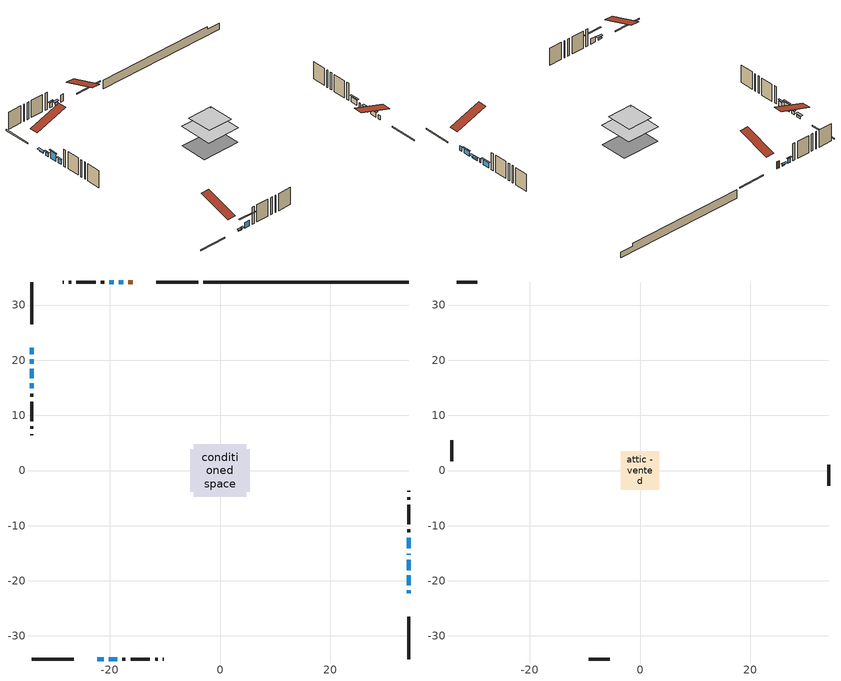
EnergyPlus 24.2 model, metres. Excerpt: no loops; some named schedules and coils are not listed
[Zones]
conditioned space
 floor outside (Floor1 construction): -1.16,-1.16 -1.16,1.16 1.16,1.16 1.16,-1.16 z0.92
 floor outside (Floor3 construction): -0.37,-0.37 -0.37,0.37 0.37,0.37 0.37,-0.37 z0.92
 floor adiabatic (AdiabaticFloorConstruction): -4.74,-4.74 -4.74,4.74 4.74,4.74 4.74,-4.74 z3.36
 floor foundation (Slab1 construction): -5.41,-3.88 -5.41,3.88 5.41,3.88 5.41,-3.88 z-1.52
 wall outside (RimJoist1 construction): -3.92,34.19 -11.55,34.19 / -34.19,-34.19 -26.56,-34.19 / -34.19,34.19 -34.19,26.56 / 34.19,-34.19 34.19,-26.56 z0.92:1.22
 wall outside (AdiabaticWallConstruction 1): -15.82,34.19 -16.6,34.19 z0.92:2.95
 wall outside (AdiabaticWallConstruction): 34.19,-22.29 34.19,-21.73 / 34.19,-15.29 34.19,-15.07 z0.92:2.14; 34.19,-20.81 34.19,-18.97 / -34.19,15.79 -34.19,14.87 / -19.27,34.19 -20.08,34.19 z0.92:2.24; 34.19,-18.05 34.19,-16.22 z0.92:1.63; -17.52,34.19 -18.34,34.19 z0.92:1.46; -34.19,22.29 -34.19,21.12 / -22.29,-34.19 -21.12,-34.19 z0.92:1.45; 34.19,-14.14 34.19,-12.16 / -20.19,-34.19 -18.66,-34.19 z0.92:2.44; -34.19,20.19 -34.19,19.37 z0.92:1.84; -34.19,18.45 -34.19,16.72 z0.92:2.98
 wall outside (Wall1 construction): -21.01,34.19 -21.6,34.19 / -17.74,-34.19 -17.15,-34.19 / -34.19,13.95 -34.19,13.36 / 34.19,-11.23 34.19,-10.64 z0.92:5.8
 wall outside (Wall2 construction): -22.53,34.19 -26.03,34.19 / -16.22,-34.19 -12.71,-34.19 / -34.19,12.43 -34.19,8.92 / 34.19,-9.71 34.19,-6.2 z0.92:5.8
 wall outside (Wall3 construction): -26.96,34.19 -27.42,34.19 / -11.78,-34.19 -11.33,-34.19 / -34.19,7.99 -34.19,7.54 / 34.19,-5.28 34.19,-4.82 z0.92:5.8
 wall outside (Wall4 construction): -28.35,34.19 -28.56,34.19 / -10.4,-34.19 -10.18,-34.19 / -34.19,6.61 -34.19,6.39 / 34.19,-3.89 34.19,-3.68 z0.92:5.8
 wall foundation (FoundationWall1 construction): -2.99,34.19,-1.52 -2.99,34.19,0.92 30.47,34.19,0.92 30.47,34.19,0.12 34.19,34.19,0.12 34.19,34.19,-1.52
 window (WindowConstruction 7): 34.19,-22.28 34.19,-21.73 z0.92:2.14
 window (WindowConstruction 6): 34.19,-20.8 34.19,-18.98 z0.92:2.24
 window (WindowConstruction 9): 34.19,-18.05 34.19,-16.22 z0.92:1.63
 window (WindowConstruction 10): -17.53,34.19 -18.34,34.19 z0.92:1.45
 window (WindowConstruction 11): -34.19,22.28 -34.19,21.12 z0.92:1.45
 window (WindowConstruction 12): -22.28,-34.19 -21.12,-34.19 z0.92:1.45
 window (WindowConstruction 8): 34.19,-15.29 34.19,-15.07 z0.92:2.14
 window (WindowConstruction): 34.19,-14.14 34.19,-12.16 z0.92:2.44
 window (WindowConstruction 1): -20.19,-34.19 -18.66,-34.19 z0.92:2.44
 window (WindowConstruction 2): -34.19,20.19 -34.19,19.37 z0.92:1.83
 window (WindowConstruction 3): -34.19,18.45 -34.19,16.72 z0.92:2.98
 window (WindowConstruction 4): -34.19,15.79 -34.19,14.87 z0.92:2.24
 window (WindowConstruction 5): -19.27,34.19 -20.08,34.19 z0.92:2.24
 door (Door): -15.82,34.19 -16.6,34.19 z0.92:2.95
 ceiling adiabatic (AdiabaticFloorConstruction): 4.74,-4.74 4.74,4.74 -4.74,4.74 -4.74,-4.74 z3.36
attic - vented
 floor to conditioned space (Floor4 construction Reversed): -3.53,-3.53 -3.53,3.53 3.53,3.53 3.53,-3.53 z5.8
 floor to conditioned space (Floor5 construction Reversed): -3.15,-3.15 -3.15,3.15 3.15,3.15 3.15,-3.15 z5.8
 wall outside (Wall5 construction): -29.49,34.19 -33.26,34.19 / -9.25,-34.19 -5.49,-34.19 / -34.19,5.46 -34.19,1.7 / 34.19,-2.75 34.19,1.02 z0.92:5.8
 roof outside (Roof1 construction): -14.9,34.19,5.8 -14.9,25.01,8.86 -12.48,25.01,8.86 -12.48,34.19,5.8; -23.21,-34.19,5.8 -23.21,-25.01,8.86 -25.63,-25.01,8.86 -25.63,-34.19,5.8; -34.19,23.21,5.8 -25.01,23.21,8.86 -25.01,25.63,8.86 -34.19,25.63,5.8; 34.19,-23.21,5.8 25.01,-23.21,8.86 25.01,-25.63,8.86 34.19,-25.63,5.8
shading: 34.19,-18.68 34.19,-21.1 34.48,-21.1 34.48,-18.68 z2.54; 34.19,-15.92 34.19,-18.35 34.79,-18.35 34.79,-15.92 z1.93; -18.64,34.19 -17.23,34.19 -17.23,34.79 -18.64,34.79 z1.75; -34.19,20.82 -34.19,22.58 -34.79,22.58 -34.79,20.82 z1.75; -20.82,-34.19 -22.58,-34.19 -22.58,-34.79 -20.82,-34.79 z1.75; 34.19,-11.86 34.19,-14.44 34.48,-14.44 34.48,-11.86 z2.74; -16.84,-34.19 -22.02,-34.19 -22.02,-34.48 -16.84,-34.48 z4.27; -34.19,19.08 -34.19,20.49 -34.48,20.49 -34.48,19.08 z2.13; -34.19,16.42 -34.19,18.74 -34.48,18.74 -34.48,16.42 z3.28; -34.19,14.58 -34.19,16.09 -34.48,16.09 -34.48,14.58 z2.54; -20.38,34.19 -18.97,34.19 -18.97,34.48 -20.38,34.48 z2.54
[Building]
Building 1: Terrain=Suburbs
[Site:Location]
Quebec Intl AP_QC: Latitude {deg}=46.8; Longitude {deg}=-71.38; Time Zone {hr}=-5; Elevation {m}=74; Keep Site Location Information=Yes
[Site:GroundTemperature:Shallow]
0.0108218, -2.24938, -2.43038, -1.3578, 2.94801, 7.23376, 10.9493, 13.303, 13.5029, 11.5886, 7.96783, 3.81355
[Site:WaterMainsTemperature]
Calculation Method=Schedule; Temperature Schedule=mains temperature schedule
[Material] Roughness=Rough; Thermal Absorptance=0.9
Name | Thickness {m} | Conductivity {W/m-K} | Density {kg/m3} | Specific Heat {J/kg-K} | Solar Absorptance | Visible Absorptance
asphalt or fiberglass shingles | 0.00635 | 0.162714 | 1121.4 | 1465.45 | 0.4 | 0.4
ceiling loosefill ins | 0.169333 | 0.0480833 | 16.02 | 1046.75 | 0.7 | 0.7
ceiling stud and cavity | 0.1397 | 0.0985555 | 65.682 | 1177.47 | 0.7 | 0.7
ceiling stud and cavity 1 | 0.1397 | 0.0988009 | 65.682 | 1177.47 | 0.7 | 0.7
concrete 4.0 in. | 0.1016 | 1.803125 | 2242.8 | 837.4 | 0.7 | 0.7
concrete 8.0 in. | 0.2032 | 1.803125 | 2242.8 | 837.4 | 0.7 | 0.7
door material | 0.04445 | 0.0451087 | 512.64 | 1214.23 | 0.7 | 0.7
exterior vertical ins | 0.0536725 | 0.029427 | 32.04 | 1214.23 | 0.7 | 0.7
floor covering | 0.0127 | 0.0433444 | 54.468 | 1339.84 | 0.6 | 0.6
floor rigid ins; rim joist rigid ins; wall rigid ins | 0.051816 | 0.029427 | 32.04 | 1214.23 | 0.7 | 0.7
floor rigid ins 1; wall rigid ins 1 | 0.512978 | 0.029427 | 32.04 | 1214.23 | 0.7 | 0.7
floor stud and cavity | 0.1397 | 0.095335 | 92.3553 | 1139.71 | 0.7 | 0.7
floor stud and cavity 1 | 0.1397 | 0.0984096 | 92.3553 | 1139.71 | 0.7 | 0.7
floor stud and cavity 2 | 0.1397 | 1.75129 | 37.0049 | 1207.88 | 0.7 | 0.7
furniture material conditioned space 1 | 0.1524 | 0.115458 | 640.8 | 1214.23 | 0.6 | 0.6
gypsum board | 0.0127 | 0.160291 | 801 | 837.4 | 0.6 | 0.6
gypsum board 1 | 0.0127 | 0.160291 | 801 | 837.4 | 0.7 | 0.7
osb sheathing 0.5 in. | 0.0127 | 0.115458 | 512.64 | 1214.23 | 0.7 | 0.7
osb sheathing 0.75 in. | 0.01905 | 0.115458 | 512.64 | 1214.23 | 0.7 | 0.7
osb sheathing 2.0 in. | 0.0508 | 0.115458 | 512.64 | 1214.23 | 0.7 | 0.7
rim joist stud and cavity | 0.0508 | 0.04374 | 125.044 | 1163.47 | 0.6 | 0.6
slab rigid ins | 0.0259096 | 0.029427 | 32.04 | 1214.23 | 0.7 | 0.7
wall stud and cavity | 0.1397 | 0.120028 | 139.0536 | 1170.24 | 0.7 | 0.7
wall stud and cavity 1 | 0.1397 | 0.139436 | 139.0536 | 1170.24 | 0.7 | 0.7
wall stud and cavity 2 | 0.1397 | 0.192105 | 139.0536 | 1170.24 | 0.7 | 0.7
wall stud and cavity 3 | 0.1397 | 0.278387 | 139.0536 | 1170.24 | 0.7 | 0.7
wall stud and cavity 4 | 0.0889 | 6.1454 | 50.32683 | 1063.81 | 0.6 | 0.6
wall stud and cavity 5 | 0.0889 | 0.380278 | 52.3479 | 1209.89 | 0.7 | 0.7
wall stud and cavity 6 | 0.0889 | 0.391764 | 83.0341 | 1211.67 | 0.7 | 0.7
wood siding | 0.0254 | 0.102417 | 544.68 | 1172.36 | 0.4 | 0.4
wood siding 1 | 0.00254 | 0.102417 | 544.68 | 1172.36 | 0.4 | 0.4
wood siding 2; wood siding 3; wood siding 4 | 0.0254 | 0.102417 | 544.68 | 1172.36 | 0.7 | 0.7
[WindowMaterial:SimpleGlazingSystem]
Name | U-Factor {W/m2-K} | Solar Heat Gain Coefficient
WindowMaterial | 2.90373 | 0.65
WindowMaterial 1 | 2.91338 | 0.63
WindowMaterial 10 | 3.03035 | 0.47
WindowMaterial 2 | 2.97414 | 0.54
WindowMaterial 3 | 2.97754 | 0.59
WindowMaterial 4 | 2.94859 | 0.58
WindowMaterial 5 | 3.03773 | 0.46
WindowMaterial 6 | 1.72838 | 0.4
WindowMaterial 7 | 2.032724 | 0.29
WindowMaterial 8 | 2.98322 | 0.53
WindowMaterial 9 | 3.05249 | 0.43
[Construction]
AdiabaticFloorConstruction: floor stud and cavity 2, floor rigid ins 1, osb sheathing 0.75 in., floor covering
AdiabaticWallConstruction: wood siding 3, wall rigid ins 1, wall stud and cavity 5, gypsum board
AdiabaticWallConstruction 1: wood siding 4, wall rigid ins 1, wall stud and cavity 5, gypsum board
Door: door material
Floor1 construction: floor stud and cavity, floor rigid ins, osb sheathing 0.75 in., floor covering
Floor3 construction: floor stud and cavity 1, floor rigid ins, osb sheathing 0.75 in., floor covering
Floor4 construction Reversed: gypsum board, ceiling stud and cavity, ceiling loosefill ins
Floor5 construction Reversed: gypsum board, ceiling stud and cavity 1, ceiling loosefill ins
FoundationWall1 construction: concrete 8.0 in., gypsum board 1
furniture construction conditioned space 1: furniture material conditioned space 1
PartitionWallConstruction: gypsum board, wall stud and cavity 6, gypsum board
RimJoist1 construction: wood siding 2, rim joist rigid ins, osb sheathing 2.0 in., rim joist stud and cavity
Roof1 construction: asphalt or fiberglass shingles
Slab1 construction: slab rigid ins, concrete 4.0 in.
Wall1 construction: wood siding, wall rigid ins, osb sheathing 0.5 in., wall stud and cavity, gypsum board
Wall2 construction: wood siding, wall rigid ins, osb sheathing 0.5 in., wall stud and cavity 1, gypsum board
Wall3 construction: wood siding, wall rigid ins, osb sheathing 0.5 in., wall stud and cavity 2, gypsum board
Wall4 construction: wood siding, wall rigid ins, osb sheathing 0.5 in., wall stud and cavity 3, gypsum board
Wall5 construction: wood siding 1, wall stud and cavity 4
WindowConstruction: WindowMaterial
WindowConstruction 1: WindowMaterial 1
WindowConstruction 10: WindowMaterial 9
WindowConstruction 11; WindowConstruction 12: WindowMaterial 10
WindowConstruction 2: WindowMaterial 2
WindowConstruction 3: WindowMaterial 3
WindowConstruction 4; WindowConstruction 6: WindowMaterial 4
WindowConstruction 5: WindowMaterial 5
WindowConstruction 7: WindowMaterial 6
WindowConstruction 8: WindowMaterial 7
WindowConstruction 9: WindowMaterial 8
[Zone] Multiplier=1; Part of Total Floor Area=Yes
Name | Volume {m3}
attic - vented | 44.6106
conditioned space | 473.7
[Space]
Name | Zone | Volume {m3}
attic - vented 1 | attic - vented | 44.6106
conditioned space 1 | conditioned space | 473.7
[ZoneInfiltration:EffectiveLeakageArea]
infil attic - vented 1: Zone or Space=attic - vented 1; Schedule=Always On Discrete; Effective Air Leakage Area {cm2}=3303.88; Stack Coefficient=0.000551878; Wind Coefficient=1.58724e-05
[ZoneMixing]
whole house fan mix: Zone or Space=attic - vented; Schedule=Always On Continuous; Design Flow Rate Calculation Method=Flow/Zone; Design Flow Rate {m3/s}=0; Source Zone or Space=conditioned space
[SurfaceProperty:ExposedFoundationPerimeter]
Slab1: Exposed Perimeter Calculation Method=TotalExposedPerimeter; Total Exposed Perimeter {m}=37.18
[InternalMass] Zone or ZoneList=conditioned space; Space or SpaceList=conditioned space 1
Name | Construction | Surface Area {m2}
furniture mass conditioned space 1 | furniture construction conditioned space 1 | 72.0042
partition wall mass | PartitionWallConstruction | 180.01
[Lights]
interior lighting: Zone or ZoneList or Space or SpaceList=conditioned space 1; Schedule=interior lighting schedule; Design Level Calculation Method=LightingLevel; Lighting Level {W}=343.2; Return Air Fraction=0; Fraction Radiant=0.6; Fraction Visible=0.2; Fraction Replaceable=1
[People]
occupants: Zone or ZoneList or Space or SpaceList=conditioned space 1; Number of People Schedule=occupants schedule; Number of People Calculation Method=People; Number of People=3; Fraction Radiant=0.314171; Sensible Heat Fraction=0.56303; Activity Level Schedule=occupants activity schedule; Carbon Dioxide Generation Rate {m3/s-W}=0; Enable ASHRAE 55 Comfort Warnings=No; Mean Radiant Temperature Calculation Type=EnclosureAveraged
[ElectricEquipment] Zone or ZoneList or Space or SpaceList=conditioned space 1; Design Level Calculation Method=EquipmentLevel
Name | Schedule | Design Level {W} | Fraction Latent | Fraction Radiant | Fraction Lost
clothes dryer | clothes dryer schedule | 140.772 | 0.015 | 0.081 | 0.85
clothes washer | clothes washer schedule | 32.1985 | 0.03 | 0.162 | 0.7
cooking range | cooking range schedule | 215.147 | 0.08 | 0.432 | 0.2
dishwasher | dishwasher schedule | 66.8632 | 0.3 | 0.18 | 0.4
fridge | fridge schedule | 72.9452 | 0 | 0.6 | 0
mech vent bath fan 0 | mech vent bath fan 0 schedule | 25.1 | 0 | 0 | 1
mech vent bath fan 1 | mech vent bath fan 1 schedule | 25.1 | 0 | 0 | 1
mech vent house fan | mech vent house fan schedule | 0 | 0 | 0 | 1
mech vent house fan cfis | mech vent house fan cfis schedule | 0 | 0 | 0 | 0
mech vent range fan 0 | mech vent range fan 0 schedule | 57 | 0 | 0 | 1
misc plug loads | misc plug loads schedule | 494.7 | 0.045 | 0.513 | 0.1
whole house fan | Always On Discrete | 0 | 0 | 0 | 1
[OtherEquipment] Zone or ZoneList or Space or SpaceList=conditioned space 1; Design Level Calculation Method=EquipmentLevel
Name | Fuel Type | Schedule | Design Level {W} | Fraction Latent | Fraction Radiant | Fraction Lost
clothes dryer 1 | Electricity | clothes dryer schedule | 0 | 0.015 | 0.081 | 0.85
cooking range 1 | Electricity | cooking range schedule | 0 | 0.08 | 0.432 | 0.2
general water use latent | None | general water use schedule | 62.594 | 1 | 0 | 0
general water use sensible | None | general water use schedule | -61.6891 | 0 | 0.6 | 0
mech vent house fan latent load | None | Always On Discrete | 0 | 1 | 0 | 0
mech vent house fan sensible load | None | Always On Discrete | 0 | 0 | 0 | 0
water heater energy adjustment1 | Electricity | Always On Discrete | 0.01 | 0 | 0 | 1
[ZoneInfiltration:DesignFlowRate] Zone or ZoneList or Space or SpaceList=conditioned space 1; Schedule=Always On Discrete; Design Flow Rate Calculation Method=Flow/Zone; Design Flow Rate {m3/s}=0
infil flow; natural vent flow; whole house fan flow
[ZoneControl:Thermostat]
conditioned space Thermostat: Zone or ZoneList=conditioned space; Control Type Schedule=conditioned space Thermostat Schedule; Control 1=conditioned space temperature setpoint; Temperature Difference Between Cutout And Setpoint {deltaC}=0
[ThermostatSetpoint:DualSetpoint]
conditioned space temperature setpoint: Heating Setpoint Temperature Schedule=heating setpoint; Cooling Setpoint Temperature Schedule=cooling setpoint
[AirLoopHVAC:UnitarySystem]
unit heater unitary system: Control Type=Load; Controlling Zone or Thermostat Location=conditioned space; Dehumidification Control Type=None; Availability Schedule=Always On Discrete; Supply Fan=unit heater supply fan; Fan Placement=BlowThrough; Supply Air Fan Operating Mode Schedule=unit heater auto fan schedule; Heating Coil=unit heater htg coil; DX Heating Coil Sizing Ratio=1; Use DOAS DX Cooling Coil=No; Minimum Supply Air Temperature {C}=2; Latent Load Control=SensibleOnlyLoadControl; Cooling Supply Air Flow Rate Method=None; Heating Supply Air Flow Rate Method=SupplyAirFlowRate; Heating Supply Air Flow Rate {m3/s}=0.00141584; No Load Supply Air Flow Rate Method=SupplyAirFlowRate; No Load Supply Air Flow Rate {m3/s}=0; No Load Supply Air Flow Rate Control Set To Low Speed=Yes; Maximum Supply Air Temperature {C}=48.8889; Maximum Outdoor Dry-Bulb Temperature for Supplemental Heater Operation {C}=21; Ancillary On-Cycle Electric Power {W}=0; Ancillary Off-Cycle Electric Power {W}=0
[Zone equipment]
conditioned space: electric baseboard, unit heater unitary system
[Foundation:Kiva]
Foundation Kiva 1: Initial Indoor Air Temperature {C}=18; Wall Height Above Grade {m}=0.919978; Wall Depth Below Slab {m}=0.2032; Custom Block Material Name 1=exterior vertical ins; Custom Block Depth 1 {m}=2.43998; Custom Block X Position 1 {m}=0.2159; Custom Block Z Position 1 {m}=0
[Foundation:Kiva:Settings]
Soil Conductivity {W/m-K}=0.849921; Soil Density {kg/m3}=1842.3; Soil Specific Heat {J/kg-K}=418.7; Ground Solar Absorptivity=0.9; Ground Thermal Absorptivity=0.9; Ground Surface Roughness {m}=0.03; Far-Field Width {m}=40; Deep-Ground Boundary Condition=ZeroFlux; Deep-Ground Depth {m}=40; Minimum Cell Dimension {m}=0.2; Maximum Cell Growth Coefficient=3; Simulation Timestep=Timestep
[Exterior:Lights]
exterior lighting: Schedule=exterior lighting schedule; Design Level {W}=75.6
[EnergyManagementSystem:Sensor] Output:Variable or Output:Meter Index Key=conditioned space
Name | Output:Variable or Output:Meter
conditioned_space_clg_unmet_s | Zone Cooling Setpoint Not Met Time
conditioned_space_htg_unmet_s | Zone Heating Setpoint Not Met Time
fridge_tin_s; tin_s; tin_s_1 | Zone Mean Air Temperature
tout_s | Zone Outdoor Air Drybulb Temperature
win_s | Zone Air Humidity Ratio
[Schedule:Constant]
Name | Hourly Value
Always On Continuous; mech vent house fan schedule; mech vent house fan cfis schedule; Always On Discrete | 1
occupants activity schedule | 117.228
fridge schedule; unit heater auto fan schedule | 0
[Schedule:Week:Daily]
interior lighting schedule Week Rule - Jan1-Jan27: interior lighting schedule day, interior lighting schedule day, interior lighting schedule day, interior lighting schedule day, interior lighting schedule day, interior lighting schedule day, interior lighting schedule day, interior lighting schedule default day, interior lighting schedule default day, interior lighting schedule default day, interior lighting schedule default day, interior lighting schedule default day
interior lighting schedule Week Rule - Jan28-Feb3: interior lighting schedule day, interior lighting schedule day, interior lighting schedule day, interior lighting schedule day, interior lighting schedule day 1, interior lighting schedule day 1, interior lighting schedule day 1, interior lighting schedule default day, interior lighting schedule default day, interior lighting schedule default day, interior lighting schedule default day, interior lighting schedule default day
interior lighting schedule Week Rule - Feb4-Feb24: interior lighting schedule day 1, interior lighting schedule day 1, interior lighting schedule day 1, interior lighting schedule day 1, interior lighting schedule day 1, interior lighting schedule day 1, interior lighting schedule day 1, interior lighting schedule default day, interior lighting schedule default day, interior lighting schedule default day, interior lighting schedule default day, interior lighting schedule default day
interior lighting schedule Week Rule - Feb25-Mar3: interior lighting schedule day 1, interior lighting schedule day 1, interior lighting schedule day 1, interior lighting schedule day 1, interior lighting schedule day 2, interior lighting schedule day 2, interior lighting schedule day 2, interior lighting schedule default day, interior lighting schedule default day, interior lighting schedule default day, interior lighting schedule default day, interior lighting schedule default day
interior lighting schedule Week Rule - Mar4-Mar31: interior lighting schedule day 2, interior lighting schedule day 2, interior lighting schedule day 2, interior lighting schedule day 2, interior lighting schedule day 2, interior lighting schedule day 2, interior lighting schedule day 2, interior lighting schedule default day, interior lighting schedule default day, interior lighting schedule default day, interior lighting schedule default day, interior lighting schedule default day
interior lighting schedule Week Rule - Apr1-Apr28: interior lighting schedule day 3, interior lighting schedule day 3, interior lighting schedule day 3, interior lighting schedule day 3, interior lighting schedule day 3, interior lighting schedule day 3, interior lighting schedule day 3, interior lighting schedule default day, interior lighting schedule default day, interior lighting schedule default day, interior lighting schedule default day, interior lighting schedule default day
interior lighting schedule Week Rule - Apr29-May5: interior lighting schedule day 3, interior lighting schedule day 3, interior lighting schedule day 4, interior lighting schedule day 4, interior lighting schedule day 4, interior lighting schedule day 4, interior lighting schedule day 4, interior lighting schedule default day, interior lighting schedule default day, interior lighting schedule default day, interior lighting schedule default day, interior lighting schedule default day
interior lighting schedule Week Rule - May6-May26: interior lighting schedule day 4, interior lighting schedule day 4, interior lighting schedule day 4, interior lighting schedule day 4, interior lighting schedule day 4, interior lighting schedule day 4, interior lighting schedule day 4, interior lighting schedule default day, interior lighting schedule default day, interior lighting schedule default day, interior lighting schedule default day, interior lighting schedule default day
interior lighting schedule Week Rule - May27-Jun2: interior lighting schedule day 4, interior lighting schedule day 4, interior lighting schedule day 4, interior lighting schedule day 4, interior lighting schedule day 4, interior lighting schedule day 5, interior lighting schedule day 5, interior lighting schedule default day, interior lighting schedule default day, interior lighting schedule default day, interior lighting schedule default day, interior lighting schedule default day
interior lighting schedule Week Rule - Jun3-Jun30: interior lighting schedule day 5, interior lighting schedule day 5, interior lighting schedule day 5, interior lighting schedule day 5, interior lighting schedule day 5, interior lighting schedule day 5, interior lighting schedule day 5, interior lighting schedule default day, interior lighting schedule default day, interior lighting schedule default day, interior lighting schedule default day, interior lighting schedule default day
interior lighting schedule Week Rule - Jul1-Jul28: interior lighting schedule day 6, interior lighting schedule day 6, interior lighting schedule day 6, interior lighting schedule day 6, interior lighting schedule day 6, interior lighting schedule day 6, interior lighting schedule day 6, interior lighting schedule default day, interior lighting schedule default day, interior lighting schedule default day, interior lighting schedule default day, interior lighting schedule default day
interior lighting schedule Week Rule - Jul29-Aug4: interior lighting schedule day 6, interior lighting schedule day 6, interior lighting schedule day 6, interior lighting schedule day 7, interior lighting schedule day 7, interior lighting schedule day 7, interior lighting schedule day 7, interior lighting schedule default day, interior lighting schedule default day, interior lighting schedule default day, interior lighting schedule default day, interior lighting schedule default day
interior lighting schedule Week Rule - Aug5-Aug25: interior lighting schedule day 7, interior lighting schedule day 7, interior lighting schedule day 7, interior lighting schedule day 7, interior lighting schedule day 7, interior lighting schedule day 7, interior lighting schedule day 7, interior lighting schedule default day, interior lighting schedule default day, interior lighting schedule default day, interior lighting schedule default day, interior lighting schedule default day
interior lighting schedule Week Rule - Aug26-Sep1: interior lighting schedule day 7, interior lighting schedule day 7, interior lighting schedule day 7, interior lighting schedule day 7, interior lighting schedule day 7, interior lighting schedule day 7, interior lighting schedule day 8, interior lighting schedule default day, interior lighting schedule default day, interior lighting schedule default day, interior lighting schedule default day, interior lighting schedule default day
interior lighting schedule Week Rule - Sep2-Sep29: interior lighting schedule day 8, interior lighting schedule day 8, interior lighting schedule day 8, interior lighting schedule day 8, interior lighting schedule day 8, interior lighting schedule day 8, interior lighting schedule day 8, interior lighting schedule default day, interior lighting schedule default day, interior lighting schedule default day, interior lighting schedule default day, interior lighting schedule default day
interior lighting schedule Week Rule - Sep30-Oct6: interior lighting schedule day 8, interior lighting schedule day 9, interior lighting schedule day 9, interior lighting schedule day 9, interior lighting schedule day 9, interior lighting schedule day 9, interior lighting schedule day 9, interior lighting schedule default day, interior lighting schedule default day, interior lighting schedule default day, interior lighting schedule default day, interior lighting schedule default day
interior lighting schedule Week Rule - Oct7-Oct27: interior lighting schedule day 9, interior lighting schedule day 9, interior lighting schedule day 9, interior lighting schedule day 9, interior lighting schedule day 9, interior lighting schedule day 9, interior lighting schedule day 9, interior lighting schedule default day, interior lighting schedule default day, interior lighting schedule default day, interior lighting schedule default day, interior lighting schedule default day
interior lighting schedule Week Rule - Oct28-Nov3: interior lighting schedule day 9, interior lighting schedule day 9, interior lighting schedule day 9, interior lighting schedule day 9, interior lighting schedule day 10, interior lighting schedule day 10, interior lighting schedule day 10, interior lighting schedule default day, interior lighting schedule default day, interior lighting schedule default day, interior lighting schedule default day, interior lighting schedule default day
interior lighting schedule Week Rule - Nov4-Nov24: interior lighting schedule day 10, interior lighting schedule day 10, interior lighting schedule day 10, interior lighting schedule day 10, interior lighting schedule day 10, interior lighting schedule day 10, interior lighting schedule day 10, interior lighting schedule default day, interior lighting schedule default day, interior lighting schedule default day, interior lighting schedule default day, interior lighting schedule default day
interior lighting schedule Week Rule - Nov25-Dec1: interior lighting schedule day 10, interior lighting schedule day 10, interior lighting schedule day 10, interior lighting schedule day 10, interior lighting schedule day 10, interior lighting schedule day 10, interior lighting schedule day 11, interior lighting schedule default day, interior lighting schedule default day, interior lighting schedule default day, interior lighting schedule default day, interior lighting schedule default day
interior lighting schedule Week Rule - Dec2-Dec31: interior lighting schedule day 11, interior lighting schedule day 11, interior lighting schedule day 11, interior lighting schedule day 11, interior lighting schedule day 11, interior lighting schedule day 11, interior lighting schedule day 11, interior lighting schedule default day, interior lighting schedule default day, interior lighting schedule default day, interior lighting schedule default day, interior lighting schedule default day
occupants schedule Week Rule - Jan1-Dec31: occupants schedule day, occupants schedule day, occupants schedule day, occupants schedule day, occupants schedule day, occupants schedule day, occupants schedule day, occupants schedule default day, occupants schedule default day, occupants schedule default day, occupants schedule default day, occupants schedule default day
clothes dryer schedule Week Rule - Jan1-Dec31: clothes dryer schedule day, clothes dryer schedule day, clothes dryer schedule day, clothes dryer schedule day, clothes dryer schedule day, clothes dryer schedule day, clothes dryer schedule day, clothes dryer schedule default day, clothes dryer schedule default day, clothes dryer schedule default day, clothes dryer schedule default day, clothes dryer schedule default day
clothes washer schedule Week Rule - Jan1-Dec31: clothes washer schedule day, clothes washer schedule day, clothes washer schedule day, clothes washer schedule day, clothes washer schedule day, clothes washer schedule day, clothes washer schedule day, clothes washer schedule default day, clothes washer schedule default day, clothes washer schedule default day, clothes washer schedule default day, clothes washer schedule default day
cooking range schedule Week Rule - Jan1-Dec31: cooking range schedule day, cooking range schedule day, cooking range schedule day, cooking range schedule day, cooking range schedule day, cooking range schedule day, cooking range schedule day, cooking range schedule default day, cooking range schedule default day, cooking range schedule default day, cooking range schedule default day, cooking range schedule default day
dishwasher schedule Week Rule - Jan1-Dec31: dishwasher schedule day, dishwasher schedule day, dishwasher schedule day, dishwasher schedule day, dishwasher schedule day, dishwasher schedule day, dishwasher schedule day, dishwasher schedule default day, dishwasher schedule default day, dishwasher schedule default day, dishwasher schedule default day, dishwasher schedule default day
mech vent bath fan 0 schedule Week Rule - Jan1-Dec31: mech vent bath fan 0 schedule day, mech vent bath fan 0 schedule day, mech vent bath fan 0 schedule day, mech vent bath fan 0 schedule day, mech vent bath fan 0 schedule day, mech vent bath fan 0 schedule day, mech vent bath fan 0 schedule day, mech vent bath fan 0 schedule default day, mech vent bath fan 0 schedule default day, mech vent bath fan 0 schedule default day, mech vent bath fan 0 schedule default day, mech vent bath fan 0 schedule default day
mech vent bath fan 1 schedule Week Rule - Jan1-Dec31: mech vent bath fan 1 schedule day, mech vent bath fan 1 schedule day, mech vent bath fan 1 schedule day, mech vent bath fan 1 schedule day, mech vent bath fan 1 schedule day, mech vent bath fan 1 schedule day, mech vent bath fan 1 schedule day, mech vent bath fan 1 schedule default day, mech vent bath fan 1 schedule default day, mech vent bath fan 1 schedule default day, mech vent bath fan 1 schedule default day, mech vent bath fan 1 schedule default day
mech vent range fan 0 schedule Week Rule - Jan1-Dec31: mech vent range fan 0 schedule day, mech vent range fan 0 schedule day, mech vent range fan 0 schedule day, mech vent range fan 0 schedule day, mech vent range fan 0 schedule day, mech vent range fan 0 schedule day, mech vent range fan 0 schedule day, mech vent range fan 0 schedule default day, mech vent range fan 0 schedule default day, mech vent range fan 0 schedule default day, mech vent range fan 0 schedule default day, mech vent range fan 0 schedule default day
misc plug loads schedule Week Rule - Jan1-Dec31: misc plug loads schedule day, misc plug loads schedule day, misc plug loads schedule day, misc plug loads schedule day, misc plug loads schedule day, misc plug loads schedule day, misc plug loads schedule day, misc plug loads schedule default day, misc plug loads schedule default day, misc plug loads schedule default day, misc plug loads schedule default day, misc plug loads schedule default day
general water use schedule Week Rule - Jan1-Dec31: general water use schedule day, general water use schedule day, general water use schedule day, general water use schedule day, general water use schedule day, general water use schedule day, general water use schedule day, general water use schedule default day, general water use schedule default day, general water use schedule default day, general water use schedule default day, general water use schedule default day
exterior lighting schedule Week Rule - Jan1-Jan27: exterior lighting schedule day, exterior lighting schedule day, exterior lighting schedule day, exterior lighting schedule day, exterior lighting schedule day, exterior lighting schedule day, exterior lighting schedule day, exterior lighting schedule default day, exterior lighting schedule default day, exterior lighting schedule default day, exterior lighting schedule default day, exterior lighting schedule default day
exterior lighting schedule Week Rule - Jan28-Feb3: exterior lighting schedule day, exterior lighting schedule day, exterior lighting schedule day, exterior lighting schedule day, exterior lighting schedule day 1, exterior lighting schedule day 1, exterior lighting schedule day 1, exterior lighting schedule default day, exterior lighting schedule default day, exterior lighting schedule default day, exterior lighting schedule default day, exterior lighting schedule default day
exterior lighting schedule Week Rule - Feb4-Feb24: exterior lighting schedule day 1, exterior lighting schedule day 1, exterior lighting schedule day 1, exterior lighting schedule day 1, exterior lighting schedule day 1, exterior lighting schedule day 1, exterior lighting schedule day 1, exterior lighting schedule default day, exterior lighting schedule default day, exterior lighting schedule default day, exterior lighting schedule default day, exterior lighting schedule default day
exterior lighting schedule Week Rule - Feb25-Mar3: exterior lighting schedule day 1, exterior lighting schedule day 1, exterior lighting schedule day 1, exterior lighting schedule day 1, exterior lighting schedule day 2, exterior lighting schedule day 2, exterior lighting schedule day 2, exterior lighting schedule default day, exterior lighting schedule default day, exterior lighting schedule default day, exterior lighting schedule default day, exterior lighting schedule default day
[Schedule:Year]
interior lighting schedule: interior lighting schedule Week Rule - Jan1-Jan27, 1, 1, 1, 27, interior lighting schedule Week Rule - Jan28-Feb3, 1, 28, 2, 3, interior lighting schedule Week Rule - Feb4-Feb24, 2, 4, 2, 24, interior lighting schedule Week Rule - Feb25-Mar3, 2, 25, 3, 3, interior lighting schedule Week Rule - Mar4-Mar31, 3, 4, 3, 31, interior lighting schedule Week Rule - Apr1-Apr28, 4, 1, 4, 28, interior lighting schedule Week Rule - Apr29-May5, 4, 29, 5, 5, interior lighting schedule Week Rule - May6-May26, 5, 6, 5, 26, interior lighting schedule Week Rule - May27-Jun2, 5, 27, 6, 2, interior lighting schedule Week Rule - Jun3-Jun30, 6, 3, 6, 30, interior lighting schedule Week Rule - Jul1-Jul28, 7, 1, 7, 28, interior lighting schedule Week Rule - Jul29-Aug4, 7, 29, 8, 4, interior lighting schedule Week Rule - Aug5-Aug25, 8, 5, 8, 25, interior lighting schedule Week Rule - Aug26-Sep1, 8, 26, 9, 1, interior lighting schedule Week Rule - Sep2-Sep29, 9, 2, 9, 29, interior lighting schedule Week Rule - Sep30-Oct6, 9, 30, 10, 6, interior lighting schedule Week Rule - Oct7-Oct27, 10, 7, 10, 27, interior lighting schedule Week Rule - Oct28-Nov3, 10, 28, 11, 3, interior lighting schedule Week Rule - Nov4-Nov24, 11, 4, 11, 24, interior lighting schedule Week Rule - Nov25-Dec1, 11, 25, 12, 1, interior lighting schedule Week Rule - Dec2-Dec31, 12, 2, 12, 31
occupants schedule: occupants schedule Week Rule - Jan1-Dec31, 1, 1, 12, 31
clothes dryer schedule: clothes dryer schedule Week Rule - Jan1-Dec31, 1, 1, 12, 31
clothes washer schedule: clothes washer schedule Week Rule - Jan1-Dec31, 1, 1, 12, 31
cooking range schedule: cooking range schedule Week Rule - Jan1-Dec31, 1, 1, 12, 31
dishwasher schedule: dishwasher schedule Week Rule - Jan1-Dec31, 1, 1, 12, 31
mech vent bath fan 0 schedule: mech vent bath fan 0 schedule Week Rule - Jan1-Dec31, 1, 1, 12, 31
mech vent bath fan 1 schedule: mech vent bath fan 1 schedule Week Rule - Jan1-Dec31, 1, 1, 12, 31
mech vent range fan 0 schedule: mech vent range fan 0 schedule Week Rule - Jan1-Dec31, 1, 1, 12, 31
misc plug loads schedule: misc plug loads schedule Week Rule - Jan1-Dec31, 1, 1, 12, 31
general water use schedule: general water use schedule Week Rule - Jan1-Dec31, 1, 1, 12, 31
exterior lighting schedule: exterior lighting schedule Week Rule - Jan1-Jan27, 1, 1, 1, 27, exterior lighting schedule Week Rule - Jan28-Feb3, 1, 28, 2, 3, exterior lighting schedule Week Rule - Feb4-Feb24, 2, 4, 2, 24, exterior lighting schedule Week Rule - Feb25-Mar3, 2, 25, 3, 3, exterior lighting schedule Week Rule - Mar4-Mar31, 3, 4, 3, 31, exterior lighting schedule Week Rule - Apr1-Apr28, 4, 1, 4, 28, exterior lighting schedule Week Rule - Apr29-May5, 4, 29, 5, 5, exterior lighting schedule Week Rule - May6-May26, 5, 6, 5, 26, exterior lighting schedule Week Rule - May27-Jun2, 5, 27, 6, 2, exterior lighting schedule Week Rule - Jun3-Jun30, 6, 3, 6, 30, exterior lighting schedule Week Rule - Jul1-Jul28, 7, 1, 7, 28, exterior lighting schedule Week Rule - Jul29-Aug4, 7, 29, 8, 4, exterior lighting schedule Week Rule - Aug5-Aug25, 8, 5, 8, 25, exterior lighting schedule Week Rule - Aug26-Sep1, 8, 26, 9, 1, exterior lighting schedule Week Rule - Sep2-Sep29, 9, 2, 9, 29, exterior lighting schedule Week Rule - Sep30-Oct6, 9, 30, 10, 6, exterior lighting schedule Week Rule - Oct7-Oct27, 10, 7, 10, 27, exterior lighting schedule Week Rule - Oct28-Nov3, 10, 28, 11, 3, exterior lighting schedule Week Rule - Nov4-Nov24, 11, 4, 11, 24, exterior lighting schedule Week Rule - Nov25-Dec1, 11, 25, 12, 1, exterior lighting schedule Week Rule - Dec2-Dec31, 12, 2, 12, 31
[Schedule:Compact]
conditioned space Thermostat Schedule: Through: 12/31, For: AllDays, Until: 24:00, 4
mains temperature schedule: Through: 01/01, For: AllDays, Until: 24:00, 5.175, Through: 01/02, For: AllDays, Until: 24:00, 5.10167, Through: 01/03, For: AllDays, Until: 24:00, 5.02889, Through: 01/04, For: AllDays, Until: 24:00, 4.95778, Through: 01/05, For: AllDays, Until: 24:00, 4.88778, Through: 01/06, For: AllDays, Until: 24:00, 4.81833, Through: 01/07, For: AllDays, Until: 24:00, 4.75056, Through: 01/08, For: AllDays, Until: 24:00, 4.68389, Through: 01/09, For: AllDays, Until: 24:00, 4.61833, Through: 01/10, For: AllDays, Until: 24:00, 4.55389, Through: 01/11, For: AllDays, Until: 24:00, 4.49056, Through: 01/12, For: AllDays, Until: 24:00, 4.42889, Through: 01/13, For: AllDays, Until: 24:00, 4.36778, Through: 01/14, For: AllDays, Until: 24:00, 4.30889, Through: 01/15, For: AllDays, Until: 24:00, 4.25056, Through: 01/16, For: AllDays, Until: 24:00, 4.19389, Through: 01/17, For: AllDays, Until: 24:00, 4.13833, Through: 01/18, For: AllDays, Until: 24:00, 4.08444, Through: 01/19, For: AllDays, Until: 24:00, 4.03167, Through: 01/20, For: AllDays, Until: 24:00, 3.98056, Through: 01/21, For: AllDays, Until: 24:00, 3.93056, Through: 01/22, For: AllDays, Until: 24:00, 3.88222, Through: 01/23, For: AllDays, Until: 24:00, 3.835, Through: 01/24, For: AllDays, Until: 24:00, 3.78944, Through: 01/25, For: AllDays, Until: 24:00, 3.74556, Through: 01/26, For: AllDays, Until: 24:00, 3.70278, Through: 01/27, For: AllDays, Until: 24:00, 3.66167, Through: 01/28, For: AllDays, Until: 24:00, 3.62167, Through: 01/29, For: AllDays, Until: 24:00, 3.58389, Through: 01/30, For: AllDays, Until: 24:00, 3.54722, Through: 01/31, For: AllDays, Until: 24:00, 3.51167, Through: 02/01, For: AllDays, Until: 24:00, 3.47833, Through: 02/02, For: AllDays, Until: 24:00, 3.44611, Through: 02/03, For: AllDays, Until: 24:00, 3.41556, Through: 02/04, For: AllDays, Until: 24:00, 3.38667, Through: 02/05, For: AllDays, Until: 24:00, 3.35944, Through: 02/06, For: AllDays, Until: 24:00, 3.33389, Through: 02/07, For: AllDays, Until: 24:00, 3.30944, Through: 02/08, For: AllDays, Until: 24:00, 3.28667, Through: 02/09, For: AllDays, Until: 24:00, 3.26611, Through: 02/10, For: AllDays, Until: 24:00, 3.24667, Through: 02/11, For: AllDays, Until: 24:00, 3.22889, Through: 02/12, For: AllDays, Until: 24:00, 3.21278, Through: 02/13, For: AllDays, Until: 24:00, 3.19833, Through: 02/14, For: AllDays, Until: 24:00, 3.18556, Through: 02/15, For: AllDays, Until: 24:00, 3.17389, Through: 02/16, For: AllDays, Until: 24:00, 3.16444, Through: 02/17, For: AllDays, Until: 24:00, 3.15667, Through: 02/18, For: AllDays, Until: 24:00, 3.15056, Through: 02/19, For: AllDays, Until: 24:00, 3.14556, Through: 02/20, For: AllDays, Until: 24:00, 3.14278, Through: 02/21, For: AllDays, Until: 24:00, 3.14111, Through: 02/22, For: AllDays, Until: 24:00, 3.14167, Through: 02/23, For: AllDays, Until: 24:00, 3.14333, Through: 02/24, For: AllDays, Until: 24:00, 3.14722, Through: 02/25, For: AllDays, Until: 24:00, 3.15222, Through: 02/26, For: AllDays, Until: 24:00, 3.15944, Through: 02/27, For: AllDays, Until: 24:00, 3.16778, Through: 02/28, For: AllDays, Until: 24:00, 3.17778, Through: 03/01, For: AllDays, Until: 24:00, 3.18944, Through: 03/02, For: AllDays, Until: 24:00, 3.20333, Through: 03/03, For: AllDays, Until: 24:00, 3.21833, Through: 03/04, For: AllDays, Until: 24:00, 3.235, Through: 03/05, For: AllDays, Until: 24:00, 3.25333, Through: 03/06, For: AllDays, Until: 24:00, 3.27333, Through: 03/07, For: AllDays, Until: 24:00, 3.29444, Through: 03/08, For: AllDays, Until: 24:00, 3.31778, Through: 03/09, For: AllDays, Until: 24:00, 3.34222, Through: 03/10, For: AllDays, Until: 24:00, 3.36889, Through: 03/11, For: AllDays, Until: 24:00, 3.39667, Through: 03/12, For: AllDays, Until: 24:00, 3.42611, Through: 03/13, For: AllDays, Until: 24:00, 3.45722, Through: 03/14, For: AllDays, Until: 24:00, 3.49, Through: 03/15, For: AllDays, Until: 24:00, 3.52389, Through: 03/16, For: AllDays, Until: 24:00, 3.55944, Through: 03/17, For: AllDays, Until: 24:00, 3.59667, Through: 03/18, For: AllDays, Until: 24:00, 3.63556, Through: 03/19, For: AllDays, Until: 24:00, 3.67556, Through: 03/20, For: AllDays, Until: 24:00, 3.71722, Through: 03/21, For: AllDays, Until: 24:00, 3.76056, Through: 03/22, For: AllDays, Until: 24:00, 3.80556, Through: 03/23, For: AllDays, Until: 24:00, 3.85111, Through: 03/24, For: AllDays, Until: 24:00, 3.89889, Through: 03/25, For: AllDays, Until: 24:00, 3.94778, Through: 03/26, For: AllDays, Until: 24:00, 3.99833, Through: 03/27, For: AllDays, Until: 24:00, 4.05, Through: 03/28, For: AllDays, Until: 24:00, 4.10333, Through: 03/29, For: AllDays, Until: 24:00, 4.15778, Through: 03/30, For: AllDays, Until: 24:00, 4.21333, Through: 03/31, For: AllDays, Until: 24:00, 4.27056, Through: 04/01, For: AllDays, Until: 24:00, 4.32944, Through: 04/02, For: AllDays, Until: 24:00, 4.38889, Through: 04/03, For: AllDays, Until: 24:00, 4.45, Through: 04/04, For: AllDays, Until: 24:00, 4.51222, Through: 04/05, For: AllDays, Until: 24:00, 4.57611, Through: 04/06, For: AllDays, Until: 24:00, 4.64056, Through: 04/07, For: AllDays, Until: 24:00, 4.70667, Through: 04/08, For: AllDays, Until: 24:00, 4.77389, Through: 04/09, For: AllDays, Until: 24:00, 4.84222, Through: 04/10, For: AllDays, Until: 24:00, 4.91167, Through: 04/11, For: AllDays, Until: 24:00, 4.98278, Through: 04/12, For: AllDays, Until: 24:00, 5.05444, Through: 04/13, For: AllDays, Until: 24:00, 5.12722, Through: 04/14, For: AllDays, Until: 24:00, 5.20111, Through: 04/15, For: AllDays, Until: 24:00, 5.27611, Through: 04/16, For: AllDays, Until: 24:00, 5.35167, Through: 04/17, For: AllDays, Until: 24:00, 5.42889, Through: 04/18, For: AllDays, Until: 24:00, 5.50667, Through: 04/19, For: AllDays, Until: 24:00, 5.58556, Through: 04/20, For: AllDays, Until: 24:00, 5.665, Through: 04/21, For: AllDays, Until: 24:00, 5.74611, Through: 04/22, For: AllDays, Until: 24:00, 5.82722, Through: 04/23, For: AllDays, Until: 24:00, 5.91, Through: 04/24, For: AllDays, Until: 24:00, 5.99278, Through: 04/25, For: AllDays, Until: 24:00, 6.07722, Through: 04/26, For: AllDays, Until: 24:00, 6.16167, Through: 04/27, For: AllDays, Until: 24:00, 6.24722, Through: 04/28, For: AllDays, Until: 24:00, 6.33389, Through: 04/29, For: AllDays, Until: 24:00, 6.42056, Through: 04/30, For: AllDays, Until: 24:00, 6.50833, Through: 05/01, For: AllDays, Until: 24:00, 6.59667, Through: 05/02, For: AllDays, Until: 24:00, 6.68556, Through: 05/03, For: AllDays, Until: 24:00, 6.775, Through: 05/04, For: AllDays, Until: 24:00, 6.86556, Through: 05/05, For: AllDays, Until: 24:00, 6.95611, Through: 05/06, For: AllDays, Until: 24:00, 7.04722, Through: 05/07, For: AllDays, Until: 24:00, 7.13889, Through: 05/08, For: AllDays, Until: 24:00, 7.23111, Through: 05/09, For: AllDays, Until: 24:00, 7.32333, Through: 05/10, For: AllDays, Until: 24:00, 7.41667, Through: 05/11, For: AllDays, Until: 24:00, 7.51, Through: 05/12, For: AllDays, Until: 24:00, 7.60389, Through: 05/13, For: AllDays, Until: 24:00, 7.69778, Through: 05/14, For: AllDays, Until: 24:00, 7.79222, Through: 05/15, For: AllDays, Until: 24:00, 7.88667, Through: 05/16, For: AllDays, Until: 24:00, 7.98167, Through: 05/17, For: AllDays, Until: 24:00, 8.07667, Through: 05/18, For: AllDays, Until: 24:00, 8.17167, Through: 05/19, For: AllDays, Until: 24:00, 8.26722, Through: 05/20, For: AllDays, Until: 24:00, 8.36278, Through: 05/21, For: AllDays, Until: 24:00, 8.45833, Through: 05/22, For: AllDays, Until: 24:00, 8.55444, Through: 05/23, For: AllDays, Until: 24:00, 8.65, Through: 05/24, For: AllDays, Until: 24:00, 8.74611, Through: 05/25, For: AllDays, Until: 24:00, 8.84167, Through: 05/26, For: AllDays, Until: 24:00, 8.93722, Through: 05/27, For: AllDays, Until: 24:00, 9.03333, Through: 05/28, For: AllDays, Until: 24:00, 9.12889, Through: 05/29, For: AllDays, Until: 24:00, 9.22389, Through: 05/30, For: AllDays, Until: 24:00, 9.31944, Through: 05/31, For: AllDays, Until: 24:00, 9.41444, Through: 06/01, For: AllDays, Until: 24:00, 9.50944, Through: 06/02, For: AllDays, Until: 24:00, 9.60389, Through: 06/03, For: AllDays, Until: 24:00, 9.69833, Through: 06/04, For: AllDays, Until: 24:00, 9.79278, Through: 06/05, For: AllDays, Until: 24:00, 9.88667, Through: 06/06, For: AllDays, Until: 24:00, 9.98, Through: 06/07, For: AllDays, Until: 24:00, 10.0728, Through: 06/08, For: AllDays, Until: 24:00, 10.1656, Through: 06/09, For: AllDays, Until: 24:00, 10.2578, Through: 06/10, For: AllDays, Until: 24:00, 10.3494, Through: 06/11, For: AllDays, Until: 24:00, 10.4411, Through: 06/12, For: AllDays, Until: 24:00, 10.5317, Through: 06/13, For: AllDays, Until: 24:00, 10.6222, Through: 06/14, For: AllDays, Until: 24:00, 10.7117, Through: 06/15, For: AllDays, Until: 24:00, 10.8006, Through: 06/16, For: AllDays, Until: 24:00, 10.8889, Through: 06/17, For: AllDays, Until: 24:00, 10.9772, Through: 06/18, For: AllDays, Until: 24:00, 11.0639, Through: 06/19, For: AllDays, Until: 24:00, 11.1506, Through: 06/20, For: AllDays, Until: 24:00, 11.2361, Through: 06/21, For: AllDays, Until: 24:00, 11.3211, Through: 06/22, For: AllDays, Until: 24:00, 11.4056, Through: 06/23, For: AllDays, Until: 24:00, 11.4889, Through: 06/24, For: AllDays, Until: 24:00, 11.5711, Through: 06/25, For: AllDays, Until: 24:00, 11.6533, Through: 06/26, For: AllDays, Until: 24:00, 11.7339, Through: 06/27, For: AllDays, Until: 24:00, 11.8139, Through: 06/28, For: AllDays, Until: 24:00, 11.8928, Through: 06/29, For: AllDays, Until: 24:00, 11.9711, Through: 06/30, For: AllDays, Until: 24:00, 12.0483, Through: 07/01, For: AllDays, Until: 24:00, 12.1244, Through: 07/02, For: AllDays, Until: 24:00, 12.1994, Through: 07/03, For: AllDays, Until: 24:00, 12.2733, Through: 07/04, For: AllDays, Until: 24:00, 12.3467, Through: 07/05, For: AllDays, Until: 24:00, 12.4183, Through: 07/06, For: AllDays, Until: 24:00, 12.4894, Through: 07/07, For: AllDays, Until: 24:00, 12.5589, Through: 07/08, For: AllDays, Until: 24:00, 12.6278, Through: 07/09, For: AllDays, Until: 24:00, 12.695, Through: 07/10, For: AllDays, Until: 24:00, 12.7617, Through: 07/11, For: AllDays, Until: 24:00, 12.8267, Through: 07/12, For: AllDays, Until: 24:00, 12.8906, Through: 07/13, For: AllDays, Until: 24:00, 12.9528, Through: 07/14, For: AllDays, Until: 24:00, 13.0144, Through: 07/15, For: AllDays, Until: 24:00, 13.0744, Through: 07/16, For: AllDays, Until: 24:00, 13.1333, Through: 07/17, For: AllDays, Until: 24:00, 13.1906, Through: 07/18, For: AllDays, Until: 24:00, 13.2467, Through: 07/19, For: AllDays, Until: 24:00, 13.3017, Through: 07/20, For: AllDays, Until: 24:00, 13.355, Through: 07/21, For: AllDays, Until: 24:00, 13.4072, Through: 07/22, For: AllDays, Until: 24:00, 13.4578, Through: 07/23, For: AllDays, Until: 24:00, 13.5067, Through: 07/24, For: AllDays, Until: 24:00, 13.5544, Through: 07/25, For: AllDays, Until: 24:00, 13.6011, Through: 07/26, For: AllDays, Until: 24:00, 13.6461, Through: 07/27, For: AllDays, Until: 24:00, 13.6894, Through: 07/28, For: AllDays, Until: 24:00, 13.7317, Through: 07/29, For: AllDays, Until: 24:00, 13.7722, Through: 07/30, For: AllDays, Until: 24:00, 13.8111, Through: 07/31, For: AllDays, Until: 24:00, 13.8489, Through: 08/01, For: AllDays, Until: 24:00, 13.8844, Through: 08/02, For: AllDays, Until: 24:00, 13.9189, Through: 08/03, For: AllDays, Until: 24:00, 13.9522, Through: 08/04, For: AllDays, Until: 24:00, 13.9833, Through: 08/05, For: AllDays, Until: 24:00, 14.0133, Through: 08/06, For: AllDays, Until: 24:00, 14.0411, Through: 08/07, For: AllDays, Until: 24:00, 14.0678, Through: 08/08, For: AllDays, Until: 24:00, 14.0933, Through: 08/09, For: AllDays, Until: 24:00, 14.1167, Through: 08/10, For: AllDays, Until: 24:00, 14.1383, Through: 08/11, For: AllDays, Until: 24:00, 14.1589, Through: 08/12, For: AllDays, Until: 24:00, 14.1772, Through: 08/13, For: AllDays, Until: 24:00, 14.1944, Through: 08/14, For: AllDays, Until: 24:00, 14.21, Through: 08/15, For: AllDays, Until: 24:00, 14.2233, Through: 08/16, For: AllDays, Until: 24:00, 14.2356, Through: 08/17, For: AllDays, Until: 24:00, 14.2461, Through: 08/18, For: AllDays, Until: 24:00, 14.255, Through: 08/19, For: AllDays, Until: 24:00, 14.2622, Through: 08/20, For: AllDays, Until: 24:00, 14.2678, Through: 08/21, For: AllDays, Until: 24:00, 14.2717, Through: 08/22, For: AllDays, Until: 24:00, 14.2739, Through: 08/23, For: AllDays, Until: 24:00, 14.2744, Through: 08/24, For: AllDays, Until: 24:00, 14.2733, Through: 08/25, For: AllDays, Until: 24:00, 14.2711, Through: 08/26, For: AllDays, Until: 24:00, 14.2667, Through: 08/27, For: AllDays, Until: 24:00, 14.2606, Through: 08/28, For: AllDays, Until: 24:00, 14.2528, Through: 08/29, For: AllDays, Until: 24:00, 14.2439, Through: 08/30, For: AllDays, Until: 24:00, 14.2328, Through: 08/31, For: AllDays, Until: 24:00, 14.2206, Through: 09/01, For: AllDays, Until: 24:00, 14.2061, Through: 09/02, For: AllDays, Until: 24:00, 14.1906, Through: 09/03, For: AllDays, Until: 24:00, 14.1728, Through: 09/04, For: AllDays, Until: 24:00, 14.1539, Through: 09/05, For: AllDays, Until: 24:00, 14.1333, Through: 09/06, For: AllDays, Until: 24:00, 14.1111, Through: 09/07, For: AllDays, Until: 24:00, 14.0872, Through: 09/08, For: AllDays, Until: 24:00, 14.0617, Through: 09/09, For: AllDays, Until: 24:00, 14.035, Through: 09/10, For: AllDays, Until: 24:00, 14.0061, Through: 09/11, For: AllDays, Until: 24:00, 13.9761, Through: 09/12, For: AllDays, Until: 24:00, 13.9444, Through: 09/13, For: AllDays, Until: 24:00, 13.9111, Through: 09/14, For: AllDays, Until: 24:00, 13.8761, Through: 09/15, For: AllDays, Until: 24:00, 13.84, Through: 09/16, For: AllDays, Until: 24:00, 13.8022, Through: 09/17, For: AllDays, Until: 24:00, 13.7628, Through: 09/18, For: AllDays, Until: 24:00, 13.7217, Through: 09/19, For: AllDays, Until: 24:00, 13.6794, Through: 09/20, For: AllDays, Until: 24:00, 13.6356, Through: 09/21, For: AllDays, Until: 24:00, 13.59, Through: 09/22, For: AllDays, Until: 24:00, 13.5433, Through: 09/23, For: AllDays, Until: 24:00, 13.4956, Through: 09/24, For: AllDays, Until: 24:00, 13.4456, Through: 09/25, For: AllDays, Until: 24:00, 13.395, Through: 09/26, For: AllDays, Until: 24:00, 13.3422, Through: 09/27, For: AllDays, Until: 24:00, 13.2883, Through: 09/28, For: AllDays, Until: 24:00, 13.2333, Through: 09/29, For: AllDays, Until: 24:00, 13.1772, Through: 09/30, For: AllDays, Until: 24:00, 13.1194, Through: 10/01, For: AllDays, Until: 24:00, 13.06, Through: 10/02, For: AllDays, Until: 24:00, 13, Through: 10/03, For: AllDays, Until: 24:00, 12.9383, Through: 10/04, For: AllDays, Until: 24:00, 12.8756, Through: 10/05, For: AllDays, Until: 24:00, 12.8111, Through: 10/06, For: AllDays, Until: 24:00, 12.7456, Through: 10/07, For: AllDays, Until: 24:00, 12.6794, Through: 10/08, For: AllDays, Until: 24:00, 12.6117, Through: 10/09, For: AllDays, Until: 24:00, 12.5428, Through: 10/10, For: AllDays, Until: 24:00, 12.4728, Through: 10/11, For: AllDays, Until: 24:00, 12.4017, Through: 10/12, For: AllDays, Until: 24:00, 12.3294, Through: 10/13, For: AllDays, Until: 24:00, 12.2561, Through: 10/14, For: AllDays, Until: 24:00, 12.1817, Through: 10/15, For: AllDays, Until: 24:00, 12.1061, Through: 10/16, For: AllDays, Until: 24:00, 12.03, Through: 10/17, For: AllDays, Until: 24:00, 11.9528, Through: 10/18, For: AllDays, Until: 24:00, 11.8744, Through: 10/19, For: AllDays, Until: 24:00, 11.795, Through: 10/20, For: AllDays, Until: 24:00, 11.715, Through: 10/21, For: AllDays, Until: 24:00, 11.6339, Through: 10/22, For: AllDays, Until: 24:00, 11.5517, Through: 10/23, For: AllDays, Until: 24:00, 11.4689, Through: 10/24, For: AllDays, Until: 24:00, 11.3856, Through: 10/25, For: AllDays, Until: 24:00, 11.3011, Through: 10/26, For: AllDays, Until: 24:00, 11.2161, Through: 10/27, For: AllDays, Until: 24:00, 11.13, Through: 10/28, For: AllDays, Until: 24:00, 11.0433, Through: 10/29, For: AllDays, Until: 24:00, 10.9561, Through: 10/30, For: AllDays, Until: 24:00, 10.8683, Through: 10/31, For: AllDays, Until: 24:00, 10.7794, Through: 11/01, For: AllDays, Until: 24:00, 10.6906, Through: 11/02, For: AllDays, Until: 24:00, 10.6006, Through: 11/03, For: AllDays, Until: 24:00, 10.51, Through: 11/04, For: AllDays, Until: 24:00, 10.4194, Through: 11/05, For: AllDays, Until: 24:00, 10.3278, Through: 11/06, For: AllDays, Until: 24:00, 10.2361, Through: 11/07, For: AllDays, Until: 24:00, 10.1439, Through: 11/08, For: AllDays, Until: 24:00, 10.0511, Through: 11/09, For: AllDays, Until: 24:00, 9.95778, Through: 11/10, For: AllDays, Until: 24:00, 9.86444, Through: 11/11, For: AllDays, Until: 24:00, 9.77056, Through: 11/12, For: AllDays, Until: 24:00, 9.67611, Through: 11/13, For: AllDays, Until: 24:00, 9.58167, Through: 11/14, For: AllDays, Until: 24:00, 9.48722, Through: 11/15, For: AllDays, Until: 24:00, 9.39222, Through: 11/16, For: AllDays, Until: 24:00, 9.29667, Through: 11/17, For: AllDays, Until: 24:00, 9.20167, Through: 11/18, For: AllDays, Until: 24:00, 9.10611, Through: 11/19, For: AllDays, Until: 24:00, 9.01056, Through: 11/20, For: AllDays, Until: 24:00, 8.915, Through: 11/21, For: AllDays, Until: 24:00, 8.81889, Through: 11/22, For: AllDays, Until: 24:00, 8.72333, Through: 11/23, For: AllDays, Until: 24:00, 8.62722, Through: 11/24, For: AllDays, Until: 24:00, 8.53167, Through: 11/25, For: AllDays, Until: 24:00, 8.43611, Through: 11/26, For: AllDays, Until: 24:00, 8.34, Through: 11/27, For: AllDays, Until: 24:00, 8.245, Through: 11/28, For: AllDays, Until: 24:00, 8.14944, Through: 11/29, For: AllDays, Until: 24:00, 8.05389, Through: 11/30, For: AllDays, Until: 24:00, 7.95889, Through: 12/01, For: AllDays, Until: 24:00, 7.86444, Through: 12/02, For: AllDays, Until: 24:00, 7.76944, Through: 12/03, For: AllDays, Until: 24:00, 7.67556, Through: 12/04, For: AllDays, Until: 24:00, 7.58167, Through: 12/05, For: AllDays, Until: 24:00, 7.48778, Through: 12/06, For: AllDays, Until: 24:00, 7.39444, Through: 12/07, For: AllDays, Until: 24:00, 7.30167, Through: 12/08, For: AllDays, Until: 24:00, 7.20889, Through: 12/09, For: AllDays, Until: 24:00, 7.11722, Through: 12/10, For: AllDays, Until: 24:00, 7.02556, Through: 12/11, For: AllDays, Until: 24:00, 6.93444, Through: 12/12, For: AllDays, Until: 24:00, 6.84389, Through: 12/13, For: AllDays, Until: 24:00, 6.75389, Through: 12/14, For: AllDays, Until: 24:00, 6.66444, Through: 12/15, For: AllDays, Until: 24:00, 6.57556, Through: 12/16, For: AllDays, Until: 24:00, 6.48778, Through: 12/17, For: AllDays, Until: 24:00, 6.4, Through: 12/18, For: AllDays, Until: 24:00, 6.31333, Through: 12/19, For: AllDays, Until: 24:00, 6.22722, Through: 12/20, For: AllDays, Until: 24:00, 6.14167, Through: 12/21, For: AllDays, Until: 24:00, 6.05722, Through: 12/22, For: AllDays, Until: 24:00, 5.97333, Through: 12/23, For: AllDays, Until: 24:00, 5.89, Through: 12/24, For: AllDays, Until: 24:00, 5.80778, Through: 12/25, For: AllDays, Until: 24:00, 5.72667, Through: 12/26, For: AllDays, Until: 24:00, 5.64611, Through: 12/27, For: AllDays, Until: 24:00, 5.56667, Through: 12/28, For: AllDays, Until: 24:00, 5.48833, Through: 12/29, For: AllDays, Until: 24:00, 5.41056, Through: 12/30, For: AllDays, Until: 24:00, 5.33389, Through: 12/31, For: AllDays, Until: 24:00, 5.25778
